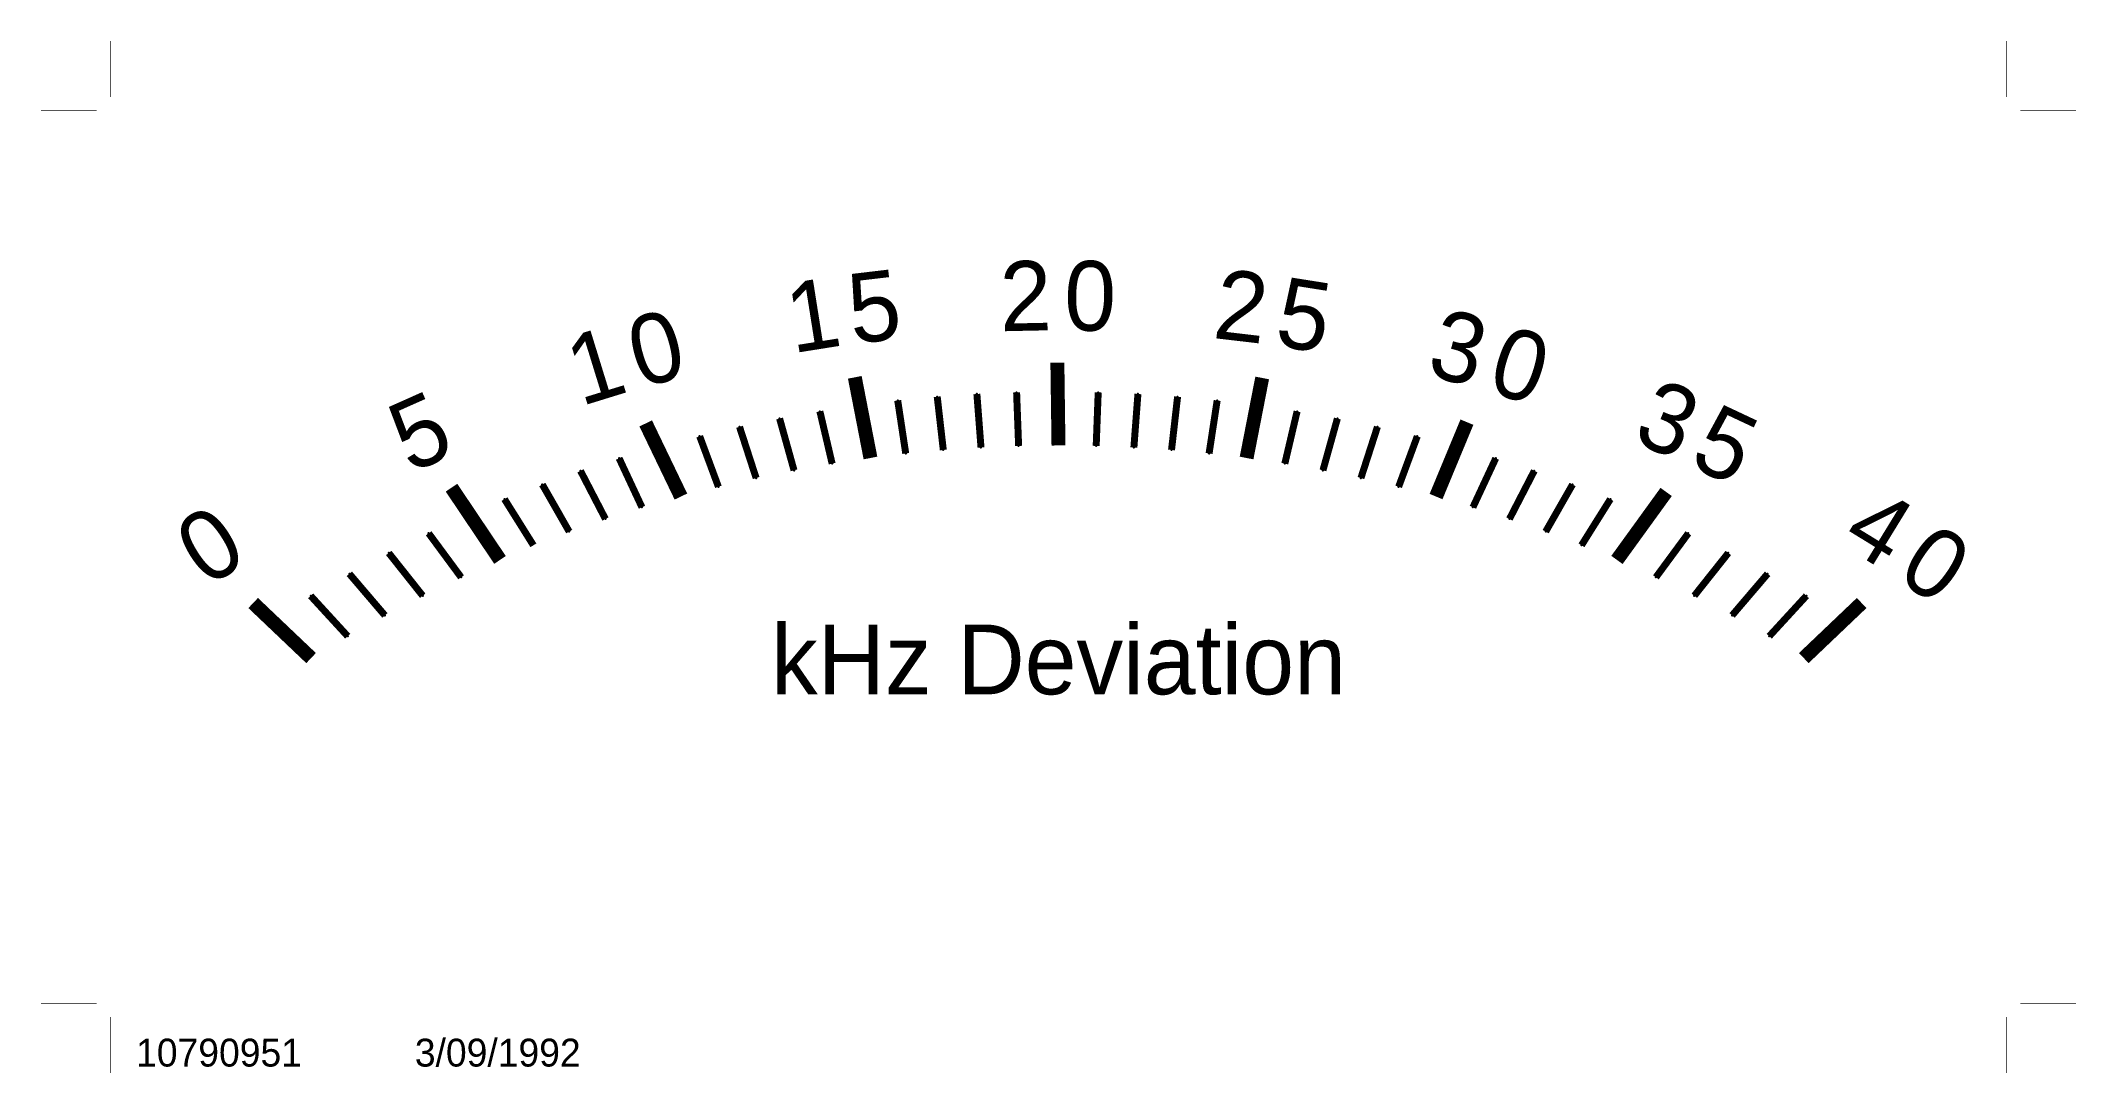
# Model space of a CAD drawing. Extents: x 72 to 364, y 122 to 270.
import ezdxf
from ezdxf.enums import TextEntityAlignment as Align

# ---------------------------------------------------------------- set-up
doc = ezdxf.new("R2010")
doc.units = 0
doc.layers.get('0').update_dxf_attribs({"linetype": 'CONTINUOUS'})
doc.layers.add('WORK', color=7, linetype='CONTINUOUS')
doc.layers.get('0').off()
doc.layers.get('0').freeze()

# ---------------------------------------------------------------- blocks, each defined once
blk = doc.blocks.new('6')
at = {"color": 0, "const_width": 0.01}
for points in [[(-1, 0), (-0.2, 0)], [(0, -1), (0, -0.2)]]:
    blk.add_lwpolyline(points, dxfattribs=at)
blk = doc.blocks.new('0')
at = {"color": 0}
for tag, p in [('NAME', (0, 0)), ('DATE', (10, 0))]:
    blk.add_attdef(tag, p, '', height=1, dxfattribs=at)
at = {"color": 0, "flags": 1}
blk.add_attdef('LAYER', (20, 0), '', height=1, dxfattribs=at)

msp = doc.modelspace()

# ---------------------------------------------------------------- linework, layer by layer
at = {"layer": 'WORK', "color": 0}
for points, const_width in [([(218.15, 224.23), (218.31, 212.35)], 2), ([(189.08, 222.12), (191.33, 210.55)], 2), ([(247.54, 222.03), (245.3, 210.55)], 2), ([(195.24, 218.8), (196.39, 211.2)], 1), ([(200.91, 219.34), (201.78, 211.7)], 1), ([(206.6, 219.73), (207.19, 212.06)], 1), ([(212.3, 219.96), (212.59, 212.28)], 1), ([(224.01, 219.96), (223.72, 212.28)], 1), ([(229.71, 219.73), (229.13, 212.06)], 1), ([(235.4, 219.34), (234.53, 211.7)], 1), ([(241.08, 218.8), (239.92, 211.2)], 1), ([(159.08, 215.51), (164.13, 205.02)], 2), ([(178.29, 216.21), (180.36, 208.78)], 1), ([(184.07, 217.24), (185.83, 209.74)], 1), ([(252.55, 217.24), (250.79, 209.74)], 1), ([(258.33, 216.21), (256.26, 208.78)], 1), ([(276.92, 215.69), (272.49, 205.02)], 2), ([(166.82, 213.67), (169.51, 206.42)], 1), ([(172.54, 215.02), (174.92, 207.68)], 1), ([(264.08, 215.02), (261.71, 207.68)], 1), ([(269.8, 213.67), (267.12, 206.42)], 1), ([(155.26, 210.51), (158.54, 203.48)], 1), ([(281.06, 210.51), (277.78, 203.48)], 1), ([(149.72, 208.71), (153.3, 201.8)], 1), ([(286.59, 208.71), (283.02, 201.8)], 1), ([(131.21, 206.29), (138.17, 195.93)], 2), ([(138.81, 204.65), (142.96, 198.03)], 1), ([(144.24, 206.75), (148.1, 199.99)], 1), ([(292.08, 206.75), (288.22, 199.99)], 1), ([(297.51, 204.65), (293.36, 198.03)], 1), ([(305.51, 205.68), (298.45, 195.93)], 2), ([(127.93, 199.75), (132.59, 193.44)], 1), ([(308.69, 199.75), (304.04, 193.44)], 1), ([(122.2, 196.93), (127.08, 190.79)], 1), ([(314.43, 196.93), (309.55, 190.79)], 1), ([(116.55, 193.94), (121.65, 187.97)], 1), ([(320.07, 193.94), (314.97, 187.97)], 1), ([(102.75, 189.75), (111.06, 181.85)], 2), ([(111, 190.78), (116.31, 184.99)], 1), ([(325.63, 190.78), (320.31, 184.99)], 1), ([(333.56, 189.75), (325.26, 181.85)], 2)]:
    msp.add_lwpolyline(points, dxfattribs=dict(at, const_width=const_width))
for p in [(200.91, 219.34), (206.6, 219.73), (212.3, 219.96), (224.01, 219.96), (229.71, 219.73), (235.4, 219.34), (178.29, 216.21), (184.07, 217.24), (195.24, 218.8), (241.08, 218.8), (252.55, 217.24), (258.33, 216.21), (166.82, 213.67), (172.54, 215.02), (264.08, 215.02), (269.8, 213.67), (155.26, 210.51), (196.39, 211.2), (201.78, 211.7), (207.19, 212.06), (212.59, 212.28), (223.72, 212.28), (229.13, 212.06), (234.53, 211.7), (239.92, 211.2), (281.06, 210.51), (149.72, 208.71), (174.92, 207.68), (180.36, 208.78), (185.83, 209.74), (250.79, 209.74), (256.26, 208.78), (261.71, 207.68), (286.59, 208.71), (138.81, 204.65), (144.24, 206.75), (169.51, 206.42), (267.12, 206.42), (292.08, 206.75), (297.51, 204.65), (153.3, 201.8), (158.54, 203.48), (277.78, 203.48), (283.02, 201.8), (127.93, 199.75), (148.1, 199.99), (288.22, 199.99), (308.69, 199.75), (122.2, 196.93), (293.36, 198.03), (314.43, 196.93), (116.55, 193.94), (132.59, 193.44), (304.04, 193.44), (320.07, 193.94), (111, 190.78), (127.08, 190.79), (309.55, 190.79), (325.63, 190.78), (121.65, 187.97), (314.97, 187.97), (116.31, 184.99), (320.31, 184.99)]:
    msp.add_point(p, dxfattribs=at)

# ---------------------------------------------------------------- block references
at = {"layer": 'WORK', "color": 0, "yscale": 10, "zscale": 10, "rotation": 180}
for p, xscale in [((82.31, 260.35), -10), ((354.31, 260.35), 10)]:
    msp.add_blockref('6', p, dxfattribs=dict(at, xscale=xscale))
at = {"layer": 'WORK', "color": 0, "yscale": 10, "zscale": 10}
for p, xscale in [((82.31, 132.35), 10), ((354.31, 132.35), -10)]:
    msp.add_blockref('6', p, dxfattribs=dict(at, xscale=xscale))
at = {"layer": 'WORK', "color": 0, "xscale": 4, "yscale": 4, "zscale": 4}
msp.add_blockref('0', (85.95, 123.26), dxfattribs=at).add_auto_attribs({'NAME': '10790951', 'DATE': '3/09/1992'})

# ---------------------------------------------------------------- texts
at = {"layer": 'WORK', "color": 0}
for s, rotation, p in [('5', 6.743, (192.44, 227.33)), ('2', 1.1983, (213.7, 228.8)), ('0', 358.8426, (222.76, 228.81)), ('2', 353.3081, (243.99, 227.35)), ('1', 9.0066, (183.82, 226.14)), ('5', 350.9934, (252.8, 226.14)), ('0', 14.8564, (161.82, 221.49)), ('3', 345.2357, (274.46, 221.58)), ('1', 17.1609, (153.31, 219.04)), ('0', 342.9005, (283.09, 219.11)), ('5', 24.0049, (128.68, 209.8)), ('3', 337.1525, (303.86, 211.57)), ('5', 334.8582, (311.92, 207.98)), ('0', 32.7218, (99.22, 193.89)), ('4', 328.4765, (333.51, 196.34)), ('0', 326.0389, (341.39, 191.27))]:
    msp.add_text(s, height=10, rotation=rotation, dxfattribs=at).set_placement(p, align=Align.CENTER)
msp.add_text('kHz Deviation', height=10, dxfattribs=at).set_placement((218.31, 181.85), align=Align.MIDDLE)

doc.saveas('drawing.dxf')
